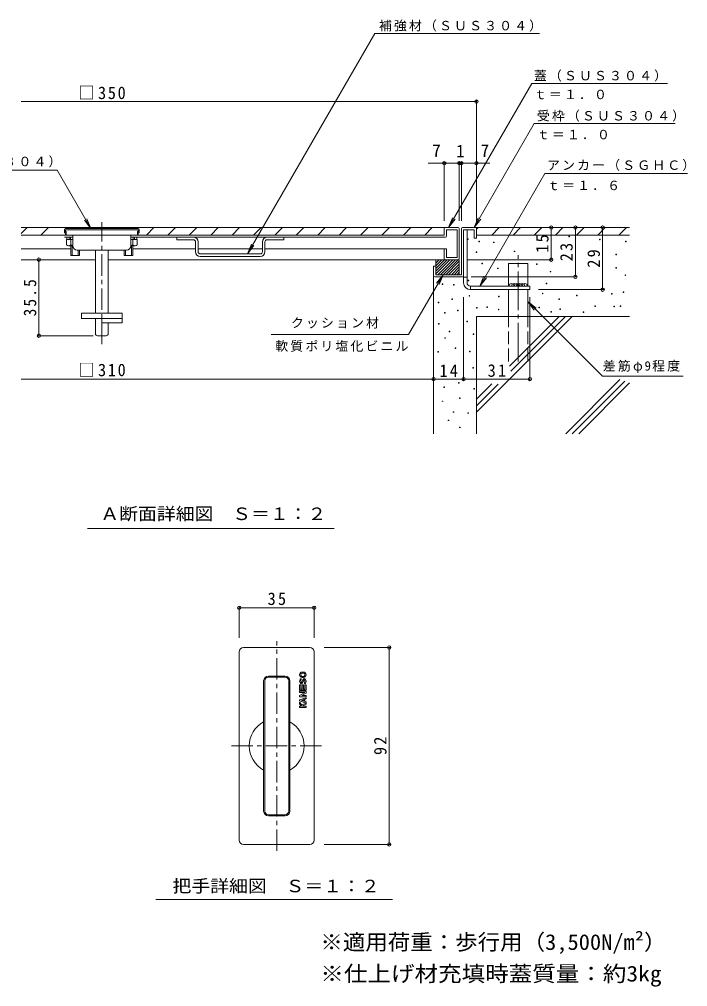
# Model space of a CAD drawing. Units: millimetres at full size. Extents: x -325 to 365, y -274 to 252.
# Drawn here: x 52.9 to 365.2, y -216 to 235.9 of the extents above; entities that cross this region are included whole.
import ezdxf
from ezdxf.enums import TextEntityAlignment as Align

# ---------------------------------------------------------------- set-up
doc = ezdxf.new("R2010")
doc.units = ezdxf.units.MM
doc.header["$LTSCALE"] = 2
doc.header["$PDMODE"] = 32
doc.header["$PDSIZE"] = 1.6
for name, pattern in [('CHAIN1', [8, 5, -1, 1, -1]), ('CHAIN2', [12, 9, -1, 1, -1]), ('DASHED3', [4, 3, -1])]:
    doc.linetypes.add(name, pattern=pattern)
for name, color, linetype, lineweight in [('D-1', 2, 'Continuous', 9), ('D-2', 3, 'Continuous', 9), ('D-4', 7, 'Continuous', 9), ('D-5', 7, 'Continuous', 9), ('D-6', 7, 'Continuous', 9), ('D-F', 7, 'Continuous', 9)]:
    doc.layers.add(name, color=color, linetype=linetype, lineweight=lineweight)
doc.layers.add('F-5_F-5ﾚｲﾔ', color=3, linetype='Continuous')
doc.styles.add('ＭＳ ゴシック', font='')
doc.styles.get('ＭＳ ゴシック').set_extended_font_data('MS Gothic')

msp = doc.modelspace()

# ---------------------------------------------------------------- linework, layer by layer
at = {"layer": 'D-1'}
for p, q in [((259.478, 138.075), (259.478, 116.575)), ((259.973, 138.575), (265.978, 138.575)), ((260.478, 137.575), (265.478, 137.575)), ((260.478, 116.075), (260.478, 137.575)), ((262.078, 112.786), (262.078, 137.575)), ((265.478, 137.575), (265.478, 133.575)), ((266.478, 138.075), (266.478, 133.575)), ((265.478, 133.575), (266.478, 133.575)), ((247.478, 116.922), (254.13, 123.575)), ((247.478, 123.286), (247.766, 123.575)), ((247.478, 120.741), (250.312, 123.575)), ((247.478, 119.468), (251.584, 123.575)), ((247.478, 118.195), (252.857, 123.575)), ((247.478, 123.575), (258.478, 123.575)), ((247.478, 120.575), (247.478, 123.575)), ((247.479, 122.015), (249.039, 123.575)), ((248.403, 116.575), (255.403, 123.575)), ((249.676, 116.575), (256.676, 123.575)), ((250.948, 116.575), (257.948, 123.575)), ((252.221, 116.575), (258.478, 122.831)), ((258.478, 116.575), (258.478, 123.575)), ((246.478, 116.075), (246.478, 120.575)), ((247.478, 120.575), (246.478, 120.575)), ((247.478, 120.575), (247.478, 116.575)), ((253.494, 116.575), (258.478, 121.558)), ((254.767, 116.575), (258.478, 120.286)), ((256.04, 116.575), (258.478, 119.013)), ((257.312, 116.575), (258.478, 117.74)), ((246.978, 115.575), (259.978, 115.575)), ((247.478, 116.575), (259.478, 116.575)), ((260.478, 116.069), (260.478, 112.786)), ((260.478, 115.386), (262.078, 115.386)), ((263.678, 111.186), (263.678, 109.586)), ((263.678, 111.186), (291.478, 111.186)), ((263.678, 109.586), (291.478, 109.586)), ((291.478, 109.586), (291.478, 111.186))]:
    msp.add_line(p, q, dxfattribs=at)
for centre, radius, start, end in [((259.978, 138.075), 0.5, 90, 180), ((265.978, 138.075), 0.5, 0, 90), ((246.978, 116.075), 0.5, 180, 270), ((259.978, 116.075), 0.5, 270, 0), ((263.678, 112.786), 3.2, 180, 270), ((263.678, 112.786), 1.6, 180, 270)]:
    msp.add_arc(centre, radius, start, end, dxfattribs=at)
at = {"layer": 'D-2', "linetype": 'CHAIN1'}
for p, q in [((91.478, 84.101), (91.478, 141.124)), ((173.181, -152.611), (173.181, -54.68)), ((152.081, -103.598), (194.281, -103.598))]:
    msp.add_line(p, q, dxfattribs=at)
at = {"layer": 'D-2'}
for p, q in [((53.744, 135.801), (56.518, 138.575)), ((257.978, 138.575), (53.744, 138.575)), ((63.018, 135.075), (66.518, 138.575)), ((73.978, 137.575), (73.978, 136.075)), ((74.778, 136.075), (73.978, 136.075)), ((108.478, 138.075), (74.478, 138.075)), ((74.478, 137.575), (74.478, 136.575)), ((74.478, 137.575), (108.478, 137.575)), ((74.478, 136.575), (74.778, 136.575)), ((74.478, 136.075), (74.478, 135.075)), ((74.778, 136.575), (74.778, 136.075)), ((108.477, 136.575), (108.177, 136.575)), ((108.177, 136.575), (108.177, 136.075)), ((108.978, 136.075), (108.177, 136.075)), ((108.477, 137.575), (108.477, 136.575)), ((108.477, 136.075), (108.477, 135.075)), ((108.978, 136.075), (108.978, 137.575)), ((112.337, 135.075), (115.837, 138.575)), ((122.337, 135.075), (125.837, 138.575)), ((132.337, 135.075), (135.837, 138.575)), ((142.337, 135.075), (145.837, 138.575)), ((152.337, 135.075), (155.837, 138.575)), ((162.337, 135.075), (165.837, 138.575)), ((172.337, 135.075), (175.837, 138.575)), ((182.337, 135.075), (185.837, 138.575)), ((192.337, 135.075), (195.837, 138.575)), ((202.337, 135.075), (205.837, 138.575)), ((212.337, 135.075), (215.837, 138.575)), ((222.337, 135.075), (225.837, 138.575)), ((232.337, 135.075), (235.837, 138.575)), ((242.337, 135.075), (245.837, 138.575)), ((251.478, 138.075), (251.478, 135.075)), ((257.478, 137.575), (252.478, 137.575)), ((252.478, 134.575), (252.478, 137.575)), ((257.478, 124.575), (257.478, 137.575)), ((258.478, 138.075), (258.478, 124.075)), ((251.478, 135.075), (53.744, 135.075)), ((77.978, 134.075), (73.978, 134.075)), ((74.936, 130.575), (74.936, 133.075)), ((77.978, 133.075), (74.936, 133.075)), ((75.177, 134.075), (75.177, 133.075)), ((76.275, 134.075), (76.275, 133.075)), ((76.775, 134.075), (76.775, 133.075)), ((76.957, 130.575), (76.957, 133.075)), ((77.978, 130.075), (77.978, 135.075)), ((104.977, 130.075), (104.977, 135.075)), ((104.977, 133.075), (108.019, 133.075)), ((251.978, 134.075), (104.978, 134.075)), ((105.998, 130.575), (105.998, 133.075)), ((106.18, 134.075), (106.18, 133.075)), ((106.68, 134.075), (106.68, 133.075)), ((107.778, 134.075), (107.778, 133.075)), ((108.019, 130.575), (108.019, 133.075)), ((126.478, 132.875), (126.478, 134.075)), ((134.278, 132.875), (126.478, 132.875)), ((135.278, 131.875), (135.278, 127.275)), ((136.478, 131.875), (136.478, 127.275)), ((166.478, 131.875), (166.478, 127.275)), ((167.678, 127.275), (167.678, 131.875)), ((168.678, 132.875), (176.478, 132.875)), ((176.478, 132.875), (176.478, 134.075)), ((76.977, 128.575), (53.744, 128.575)), ((78.041, 130.075), (75.946, 130.075)), ((76.977, 130.075), (76.977, 125.575)), ((77.577, 130.075), (77.577, 125.575)), ((79.978, 128.075), (102.977, 128.075)), ((80.377, 128.075), (80.377, 125.575)), ((80.978, 128.075), (80.978, 125.575)), ((88.477, 98.575), (88.477, 128.075)), ((94.478, 98.575), (94.478, 128.075)), ((101.978, 128.075), (101.978, 125.575)), ((102.578, 128.075), (102.578, 125.575)), ((104.914, 130.075), (107.009, 130.075)), ((105.378, 130.075), (105.378, 125.575)), ((105.978, 130.075), (105.978, 125.575)), ((135.278, 128.575), (105.978, 128.575)), ((166.478, 128.575), (136.478, 128.575)), ((251.478, 128.575), (167.678, 128.575)), ((88.477, 123.575), (53.744, 123.575)), ((76.977, 125.575), (80.978, 125.575)), ((251.974, 123.575), (94.478, 123.575)), ((105.978, 125.575), (101.978, 125.575)), ((165.478, 125.075), (137.477, 125.075)), ((137.478, 126.275), (165.478, 126.275)), ((251.978, 123.575), (257.948, 123.575)), ((100.978, 98.575), (81.978, 98.575)), ((81.978, 98.575), (81.978, 96.075)), ((100.978, 96.075), (81.978, 96.075)), ((88.477, 89.075), (88.477, 96.075)), ((91.478, 94.074), (91.478, 96.075)), ((94.478, 89.075), (94.478, 94.074)), ((93.478, 88.074), (89.478, 88.074)), ((157.681, -57.598), (188.681, -57.598)), ((155.681, -147.597), (155.681, -59.598)), ((190.681, -147.597), (190.681, -59.598)), ((169.258, -71.497), (177.081, -71.497)), ((177.081, -70.998), (169.281, -70.998)), ((184.641, -72.576), (184.641, -72.076)), ((185.141, -69.076), (185.641, -69.076)), ((185.141, -69.576), (185.641, -69.576)), ((185.141, -71.076), (185.641, -71.076)), ((185.141, -71.576), (185.641, -71.576)), ((167.081, -73.198), (167.081, -133.998)), ((167.581, -133.998), (167.581, -73.197)), ((178.781, -133.998), (178.781, -73.197)), ((179.281, -73.198), (179.281, -133.998)), ((183.891, -75.076), (184.391, -75.076)), ((183.891, -77.576), (183.891, -75.076)), ((184.391, -77.076), (184.391, -75.076)), ((184.77, -73.968), (185.588, -72.481)), ((185.14, -77.076), (185.14, -75.076)), ((185.14, -75.076), (185.641, -75.076)), ((185.193, -74.171), (186.011, -72.685)), ((185.641, -77.076), (185.641, -75.076)), ((186.141, -74.076), (186.141, -74.576)), ((186.391, -77.076), (186.391, -75.076)), ((186.391, -75.076), (186.891, -75.076)), ((186.891, -77.576), (186.891, -75.076)), ((183.891, -77.576), (186.891, -77.576)), ((183.891, -78.076), (186.891, -78.076)), ((183.891, -78.576), (183.891, -78.076)), ((186.391, -78.576), (183.891, -80.076)), ((183.891, -78.576), (186.391, -78.576)), ((183.891, -80.576), (183.891, -80.076)), ((183.891, -80.576), (186.891, -80.576)), ((186.891, -81.076), (183.891, -82.076)), ((184.391, -77.076), (185.14, -77.076)), ((186.891, -78.859), (184.862, -80.076)), ((184.862, -80.076), (186.891, -80.076)), ((185.641, -77.076), (186.391, -77.076)), ((186.891, -78.859), (186.891, -78.076)), ((186.891, -80.576), (186.891, -80.076)), ((186.891, -81.603), (186.891, -81.076)), ((183.891, -82.576), (183.891, -82.076)), ((183.891, -82.576), (186.891, -83.576)), ((184.922, -84.451), (183.891, -83.076)), ((183.891, -83.909), (183.891, -83.076)), ((184.766, -85.076), (183.891, -83.909)), ((183.891, -85.076), (184.766, -85.076)), ((183.891, -85.576), (183.891, -85.076)), ((183.891, -85.576), (186.891, -85.576)), ((185.891, -81.937), (184.722, -82.326)), ((184.722, -82.326), (185.891, -82.716)), ((184.922, -84.451), (186.891, -83.576)), ((185.391, -85.076), (186.891, -85.076)), ((185.891, -82.716), (185.891, -81.937)), ((186.891, -81.603), (186.391, -81.77)), ((186.391, -82.882), (186.391, -81.77)), ((186.391, -82.882), (186.891, -83.049)), ((186.891, -84.123), (186.891, -83.049)), ((186.891, -85.576), (186.891, -85.076)), ((169.281, -135.698), (177.081, -135.698)), ((169.281, -136.198), (177.081, -136.198)), ((188.681, -149.598), (157.681, -149.598))]:
    msp.add_line(p, q, dxfattribs=at)
for points in [[(74.478, 136.775), (74.878, 136.775), (74.878, 135.075)], [(108.477, 136.775), (108.077, 136.775), (108.077, 135.075)], [(251.478, 124.075), (251.478, 128.575), (252.478, 128.575)], [(257.478, 124.575), (252.478, 124.575), (252.478, 128.575)], [(100.978, 98.575), (100.978, 94.074), (91.478, 94.074)], [(185.391, -85.076), (185.23, -84.861), (186.891, -84.123)]]:
    msp.add_lwpolyline(points, dxfattribs=at)
for centre, radius, start, end in [((74.478, 137.575), 0.5, 90, 180), ((108.478, 137.575), 0.5, 0, 90), ((251.978, 138.075), 0.5, 90, 180), ((257.978, 138.075), 0.5, 0, 90), ((134.278, 131.875), 2.2, 0, 90), ((134.278, 131.875), 1, 0, 90), ((168.678, 131.875), 2.2, 90, 180), ((168.678, 131.875), 1, 90, 180), ((251.978, 134.575), 0.5, 270, 0), ((75.946, 131.346), 1.271, 217.34079, 322.65921), ((78.977, 134.408), 4.333, 242.20421, 257.18799), ((79.978, 130.075), 2, 180, 270), ((102.977, 130.075), 2, 270, 0), ((103.978, 134.408), 4.333, 282.81201, 297.79579), ((107.009, 131.346), 1.271, 217.34079, 322.65921), ((137.477, 127.275), 2.2, 180, 270), ((137.478, 127.275), 1, 180, 270), ((165.478, 127.275), 2.2, 270, 0), ((165.478, 127.275), 1, 270, 0), ((251.978, 124.075), 0.5, 180, 270), ((257.978, 124.075), 0.5, 270, 0), ((89.478, 89.075), 1, 180, 270), ((93.478, 89.075), 1, 270, 0), ((157.681, -59.598), 2, 90, 180), ((188.681, -59.598), 2, 0, 90), ((169.281, -73.198), 2.2, 90, 180), ((169.281, -73.197), 1.7, 90.79478, 180), ((177.081, -73.198), 2.2, 0, 90), ((177.081, -73.197), 1.7, 0, 90), ((185.141, -70.326), 1.25, 90, 270), ((185.141, -70.326), 0.75, 90, 270), ((185.641, -70.326), 1.25, 270, 90), ((185.641, -70.326), 0.75, 270, 90), ((173.181, -103.598), 12.807, 118.44438, 241.55562), ((173.181, -103.598), 12.807, 298.44438, 61.55562), ((169.281, -133.998), 2.2, 180, 270), ((169.281, -133.998), 1.7, 180, 270), ((177.081, -133.998), 2.2, 270, 0), ((177.081, -133.998), 1.7, 270, 0), ((157.681, -147.597), 2, 180, 270), ((188.681, -147.597), 2, 270, 0)]:
    msp.add_arc(centre, radius, start, end, dxfattribs=at)
for centre, major_axis, ratio, start_param, end_param in [((184.641, -73.326), (0, 1.25), 0.5999, 6.2831853, 10.2532741), ((186.141, -73.326), (0, 1.25), 0.5999, 3.1415927, 7.1117288), ((184.641, -73.326), (0, 0.75), 0.3331, 6.2831853, 9.9691811), ((186.141, -73.326), (0, 0.75), 0.3331, 3.1415927, 6.8275703)]:
    msp.add_ellipse(centre, major_axis=major_axis, ratio=ratio, start_param=start_param, end_param=end_param, dxfattribs=at)
at = {"layer": 'D-4'}
for p, q in [((53.744, 197.443), (266.478, 197.443)), ((266.478, 141.691), (266.478, 198.043)), ((251.478, 141.691), (251.478, 169.232)), ((251.478, 169.232), (251.478, 141.691)), ((258.478, 141.691), (258.478, 169.232)), ((259.478, 141.691), (259.478, 169.232)), ((1.624, 165.376), (70.625, 165.376)), ((301.434, 138.575), (301.434, 123.575)), ((312.737, 138.575), (312.737, 115.575)), ((325.453, 138.575), (325.453, 109.586)), ((62.09, 123.575), (62.09, 88.074)), ((302.034, 123.575), (261.981, 123.575)), ((313.337, 115.575), (263.978, 115.575)), ((326.053, 109.586), (295.478, 109.586)), ((260.47, 106.116), (260.47, 67.178)), ((291.478, 106.116), (291.478, 67.178)), ((61.49, 88.074), (87.478, 88.074)), ((246.478, 67.778), (53.744, 67.778)), ((260.47, 67.778), (246.478, 67.778)), ((291.478, 67.778), (260.47, 67.778)), ((155.681, -38.438), (155.681, -53.045)), ((155.681, -39.038), (190.681, -39.038)), ((190.681, -38.438), (190.681, -53.045)), ((226.356, -57.598), (195.357, -57.598)), ((225.756, -57.598), (225.756, -149.598)), ((226.356, -149.598), (195.357, -149.598))]:
    msp.add_line(p, q, dxfattribs=at)
msp.add_lwpolyline([(243.97, 168.632), (258.478, 168.632), (259.478, 168.632), (266.478, 168.632), (272.686, 168.632)], dxfattribs=at)
for p in [(266.478, 197.443), (251.478, 168.632), (251.478, 168.632), (258.478, 168.632), (259.478, 168.632), (266.478, 168.632), (301.434, 138.575), (312.737, 138.575), (325.453, 138.575), (62.09, 123.575), (301.434, 123.575), (312.737, 115.575), (325.453, 109.586), (62.09, 88.074), (246.478, 67.778), (260.47, 67.778), (291.478, 67.778), (155.681, -39.038), (190.681, -39.038), (225.756, -57.598), (225.756, -149.598)]:
    msp.add_point(p, dxfattribs=at)
at = {"layer": 'D-5'}
for p, q in [((218.954, 229.313), (159.465, 126.275)), ((218.954, 229.313), (295.954, 229.313)), ((292.321, 205.913), (253.443, 138.575)), ((292.321, 205.913), (355.729, 205.913)), ((293.51, 187.177), (265.45, 138.575)), ((293.51, 187.177), (359.377, 187.177)), ((70.625, 165.376), (86.388, 138.075)), ((298.49, 163.842), (268.09, 111.186)), ((298.49, 163.842), (365.16, 163.842)), ((86.388, 138.075), (83.344, 142.041)), ((86.388, 138.075), (84.474, 142.694)), ((253.443, 138.575), (255.356, 143.194)), ((253.443, 138.575), (256.487, 142.541)), ((265.45, 138.575), (267.363, 143.194)), ((265.45, 138.575), (268.494, 142.541)), ((159.465, 126.275), (161.378, 130.894)), ((159.465, 126.275), (162.508, 130.241)), ((250.942, 116.575), (247.899, 112.608)), ((250.942, 116.575), (249.029, 111.955)), ((268.09, 111.186), (270.003, 115.806)), ((268.09, 111.186), (271.134, 115.153)), ((290.47, 104.012), (293.514, 100.046)), ((290.47, 104.012), (294.436, 100.969)), ((84.787, -1.991), (200.029, -1.991)), ((116.762, -175.295), (227.346, -175.295))]:
    msp.add_line(p, q, dxfattribs=at)
for points in [[(250.942, 116.575), (234.809, 88.631), (170.658, 88.631)], [(290.47, 104.012), (325.399, 69.083), (363.064, 69.083)]]:
    msp.add_lwpolyline(points, dxfattribs=at)
at = {"layer": 'D-6', "color": 6, "lineweight": 5}
for p, q in [((337.993, 138.575), (265.978, 138.575)), ((266.47, 137.777), (267.267, 138.575)), ((273.666, 135.075), (277.166, 138.575)), ((283.566, 135.075), (287.066, 138.575)), ((293.465, 135.075), (296.965, 138.575)), ((303.365, 135.075), (306.865, 138.575)), ((313.264, 135.075), (316.764, 138.575)), ((323.164, 135.075), (326.664, 138.575)), ((333.063, 135.075), (336.563, 138.575)), ((337.993, 135.075), (266.47, 135.075)), ((281.47, 121.842), (290.47, 121.842)), ((281.47, 111.186), (281.47, 121.842)), ((290.47, 111.186), (290.47, 121.842)), ((246.478, 116.075), (246.478, 42.286)), ((281.47, 96.986), (281.47, 109.586)), ((290.47, 96.986), (290.47, 109.586)), ((266.47, 96.986), (266.47, 42.286)), ((311.179, 96.986), (266.47, 52.277)), ((337.993, 96.986), (266.47, 96.986)), ((305.059, 96.986), (281.869, 73.796)), ((308.119, 96.986), (282.592, 71.459)), ((273.66, 65.587), (266.47, 58.397)), ((276.564, 65.431), (266.47, 55.337)), ((333.476, 67.571), (308.192, 42.286)), ((335.863, 66.897), (311.252, 42.286)), ((337.993, 65.968), (314.312, 42.286))]:
    msp.add_line(p, q, dxfattribs=at)
at = {"layer": 'D-6', "color": 6, "linetype": 'CHAIN2', "lineweight": 5}
msp.add_line((285.97, 76.044), (285.97, 125.72), dxfattribs=at)
at = {"layer": 'D-6', "color": 6, "linetype": 'DASHED3', "lineweight": 5}
for p, q in [((281.47, 76.044), (281.47, 96.986)), ((290.47, 76.044), (290.47, 96.986))]:
    msp.add_line(p, q, dxfattribs=at)
at = {"layer": 'D-6'}
for points in [[(262.257, 133.042), (262.257, 133.342), (262.557, 133.342), (262.557, 133.042)], [(267.572, 131.937), (267.572, 132.238), (267.872, 132.238), (267.872, 131.937)], [(309.718, 134.209), (309.718, 134.509), (310.018, 134.509), (310.018, 134.209)], [(323.937, 132.828), (323.937, 133.129), (324.237, 133.129), (324.237, 132.828)], [(336.169, 131.922), (336.169, 132.222), (336.469, 132.222), (336.469, 131.922)], [(266.329, 126.968), (266.329, 127.268), (266.629, 127.268), (266.629, 126.968)], [(331.572, 125.776), (331.572, 126.076), (331.872, 126.076), (331.872, 125.776)], [(269.021, 121.584), (269.021, 121.884), (269.321, 121.884), (269.321, 121.584)], [(294.572, 121.361), (294.572, 121.661), (294.872, 121.661), (294.872, 121.361)], [(300.93, 117.829), (300.93, 118.129), (301.23, 118.129), (301.23, 117.829)], [(331.572, 119.683), (331.572, 119.983), (331.872, 119.983), (331.872, 119.683)], [(262.6, 113.742), (262.6, 114.043), (262.9, 114.043), (262.9, 113.742)], [(335.899, 116.151), (335.899, 116.451), (336.199, 116.451), (336.199, 116.151)], [(250.42, 111.966), (250.42, 112.266), (250.72, 112.266), (250.72, 111.966)], [(255.744, 111.718), (255.744, 112.018), (256.044, 112.018), (256.044, 111.718)], [(299.076, 112.266), (299.076, 112.566), (299.376, 112.566), (299.376, 112.266)], [(335.105, 108.292), (335.105, 108.592), (335.405, 108.592), (335.405, 108.292)], [(254.939, 105.046), (254.939, 105.346), (255.239, 105.346), (255.239, 105.046)], [(263.014, 106.495), (263.014, 106.795), (263.314, 106.795), (263.314, 106.495)], [(276.855, 106.168), (276.855, 106.468), (277.155, 106.468), (277.155, 106.168)], [(297.274, 107.691), (297.274, 107.991), (297.574, 107.991), (297.574, 107.691)], [(304.992, 104.936), (304.992, 105.236), (305.292, 105.236), (305.292, 104.936)], [(313.205, 106.702), (313.205, 107.002), (313.505, 107.002), (313.505, 106.702)], [(329.541, 107.497), (329.541, 107.797), (329.841, 107.797), (329.841, 107.497)], [(248.626, 103.407), (248.626, 103.707), (248.925, 103.707), (248.925, 103.407)], [(257.631, 99.662), (257.631, 99.962), (257.931, 99.962), (257.931, 99.662)], [(266.534, 100.905), (266.534, 101.205), (266.834, 101.205), (266.834, 100.905)], [(271.333, 101.198), (271.333, 101.499), (271.633, 101.499), (271.633, 101.198)], [(276.717, 100.094), (276.717, 100.394), (277.017, 100.394), (277.017, 100.094)], [(295.632, 101.139), (295.632, 101.439), (295.932, 101.439), (295.932, 101.139)], [(301.288, 99.128), (301.288, 99.428), (301.588, 99.428), (301.588, 99.128)], [(305.434, 100.256), (305.434, 100.556), (305.734, 100.556), (305.734, 100.256)], [(321.859, 101.757), (321.859, 102.057), (322.159, 102.057), (322.159, 101.757)], [(330.689, 101.581), (330.689, 101.881), (330.989, 101.881), (330.989, 101.581)], [(333.692, 101.757), (333.692, 102.057), (333.992, 102.057), (333.992, 101.757)], [(251.626, 98.627), (251.626, 98.927), (251.926, 98.927), (251.926, 98.627)], [(316.404, 98.921), (316.404, 99.221), (316.704, 99.221), (316.704, 98.921)], [(248.764, 93.468), (248.764, 93.768), (249.064, 93.768), (249.064, 93.468)], [(261.979, 94.486), (261.979, 94.786), (262.279, 94.786), (262.279, 94.486)], [(251.662, 86.842), (251.662, 87.142), (251.962, 87.142), (251.962, 86.842)], [(253.811, 89.907), (253.811, 90.207), (254.111, 90.207), (254.111, 89.907)], [(264.993, 88.665), (264.993, 88.965), (265.293, 88.965), (265.293, 88.665)], [(256.494, 82.149), (256.494, 82.449), (256.794, 82.449), (256.794, 82.149)], [(248.487, 80.354), (248.487, 80.654), (248.787, 80.654), (248.787, 80.354)], [(263.258, 80.492), (263.258, 80.792), (263.558, 80.792), (263.558, 80.492)], [(264.776, 72.969), (264.776, 73.269), (265.076, 73.269), (265.076, 72.969)], [(251.292, 63.921), (251.292, 64.221), (251.592, 64.221), (251.592, 63.921)], [(258.148, 65.946), (258.148, 66.246), (258.448, 66.246), (258.448, 65.946)], [(265.234, 63.093), (265.234, 63.393), (265.534, 63.393), (265.534, 63.093)], [(258.562, 58.698), (258.562, 58.998), (258.862, 58.998), (258.862, 58.698)]]:
    msp.add_lwpolyline(points, close=True, dxfattribs=at)
for points in [[(274.52, 131.407), (274.52, 131.707), (274.82, 131.707), (274.82, 131.407)], [(284.057, 127.235), (284.057, 127.535), (284.357, 127.535), (284.357, 127.235)], [(276.308, 119.287), (276.308, 119.587), (276.608, 119.587), (276.608, 119.287)], [(250.487, 57.249), (250.487, 57.549), (250.787, 57.549), (250.787, 57.249)], [(255.644, 52.131), (255.644, 52.431), (255.944, 52.431), (255.944, 52.131)], [(262.4, 51.734), (262.4, 52.034), (262.7, 52.034), (262.7, 51.734)], [(253.26, 48.356), (253.26, 48.656), (253.56, 48.656), (253.56, 48.356)], [(258.625, 44.978), (258.625, 45.278), (258.925, 45.278), (258.925, 44.978)]]:
    msp.add_lwpolyline(points, dxfattribs=at)
at = {"layer": 'D-6', "color": 6, "lineweight": 5}
for centre in [(282.856, 111.186), (284.102, 111.186), (285.347, 111.186), (286.592, 111.186), (287.838, 111.186), (289.083, 111.186)]:
    msp.add_arc(centre, 1.245, 0, 180, dxfattribs=at)
at = {"layer": 'D-F'}
msp.add_line((246.478, 111.486), (246.478, 77.027), dxfattribs=at)

# ---------------------------------------------------------------- texts
at = {"layer": 'D-4', "color": 2, "style": 'ＭＳ ゴシック'}
for s, p in [('7', (245.809, 169.854)), ('1', (256.978, 169.632)), ('7', (268.432, 169.854))]:
    msp.add_text(s, height=5.865, dxfattribs=at).set_placement(p, align=Align.BOTTOM_LEFT)
at = {"layer": 'D-4', "color": 2, "char_height": 5.865, "attachment_point": 7, "style": 'ＭＳ ゴシック'}
for s, insert in [('\\T1.21;\\W0.95;□350', (80.478, 198.443)), ('\\T1.21;\\W0.95;□310', (80.478, 68.978)), ('\\T1.27;\\W0.95;14', (249.224, 68.778)), ('\\T1.27;\\W0.95;31', (271.724, 68.778)), ('\\T1.27;\\W0.95;35', (168.931, -37.838))]:
    msp.add_mtext(s, dxfattribs=dict(at, insert=insert))
at = {"layer": 'D-4', "insert": (3.386, 166.686), "char_height": 4.399, "attachment_point": 7, "style": 'ＭＳ ゴシック'}
msp.add_mtext('\\T1.17;把手（ＳＵＳ３０４）', dxfattribs=at)
at = {"layer": 'D-4', "color": 2, "char_height": 5.865, "attachment_point": 7, "rotation": 90, "style": 'ＭＳ ゴシック'}
for s, insert in [('\\T1.27;\\W0.95;15', (300.234, 126.825)), ('\\T1.27;\\W0.95;23', (311.537, 122.825)), ('\\T1.27;\\W0.95;29', (324.253, 119.831)), ('\\T1.28;\\W0.9;35.5', (60.89, 97.075)), ('\\T1.27;\\W0.95;92', (224.556, -107.848))]:
    msp.add_mtext(s, dxfattribs=dict(at, insert=insert))
at = {"layer": 'D-5', "color": 2, "style": 'ＭＳ ゴシック', "width": 1.1}
for s, p in [('Ａ断面詳細図\u3000Ｓ＝１：２', (90.784, 0.172)), ('把手詳細図\u3000Ｓ＝１：２', (124.507, -173.719))]:
    msp.add_text(s, height=5.865, dxfattribs=at).set_placement(p, align=Align.BOTTOM_LEFT)
at = {"layer": 'D-5', "char_height": 4.399, "attachment_point": 7, "style": 'ＭＳ ゴシック'}
for s, insert in [('\\T1.17;補強材（ＳＵＳ３０４）', (220.94, 230.142)), ('\\T1.17;蓋（ＳＵＳ３０４）', (293.335, 206.786)), ('\\T1.17;ｔ＝１．０', (293.335, 198.496)), ('\\T1.17;受枠（ＳＵＳ３０４）', (294.733, 188.03)), ('\\T1.17;ｔ＝１．０', (294.733, 179.759)), ('\\T1.17;アンカー（ＳＧＨＣ）', (299.484, 164.966)), ('\\T1.17;ｔ＝１．６', (299.484, 155.998)), ('\\T1.17;クッション材', (179.843, 91.411)), ('\\T1.17;軟質ポリ塩化ビニル', (172.537, 80.514)), ('\\T1.18;差筋φ9程度', (325.487, 70.576))]:
    msp.add_mtext(s, dxfattribs=dict(at, insert=insert))
at = {"layer": 'F-5_F-5ﾚｲﾔ', "style": 'ＭＳ ゴシック'}
for s, width, p in [('※適用荷重：歩行用（3,500N/m²）', 1.05, (193.561, -201.076)), ('※仕上げ材充填時蓋質量：約3kg', 1.1, (193.561, -215.828))]:
    msp.add_text(s, height=7.331, dxfattribs=dict(at, width=width)).set_placement(p, align=Align.BOTTOM_LEFT)

doc.saveas('drawing.dxf')
